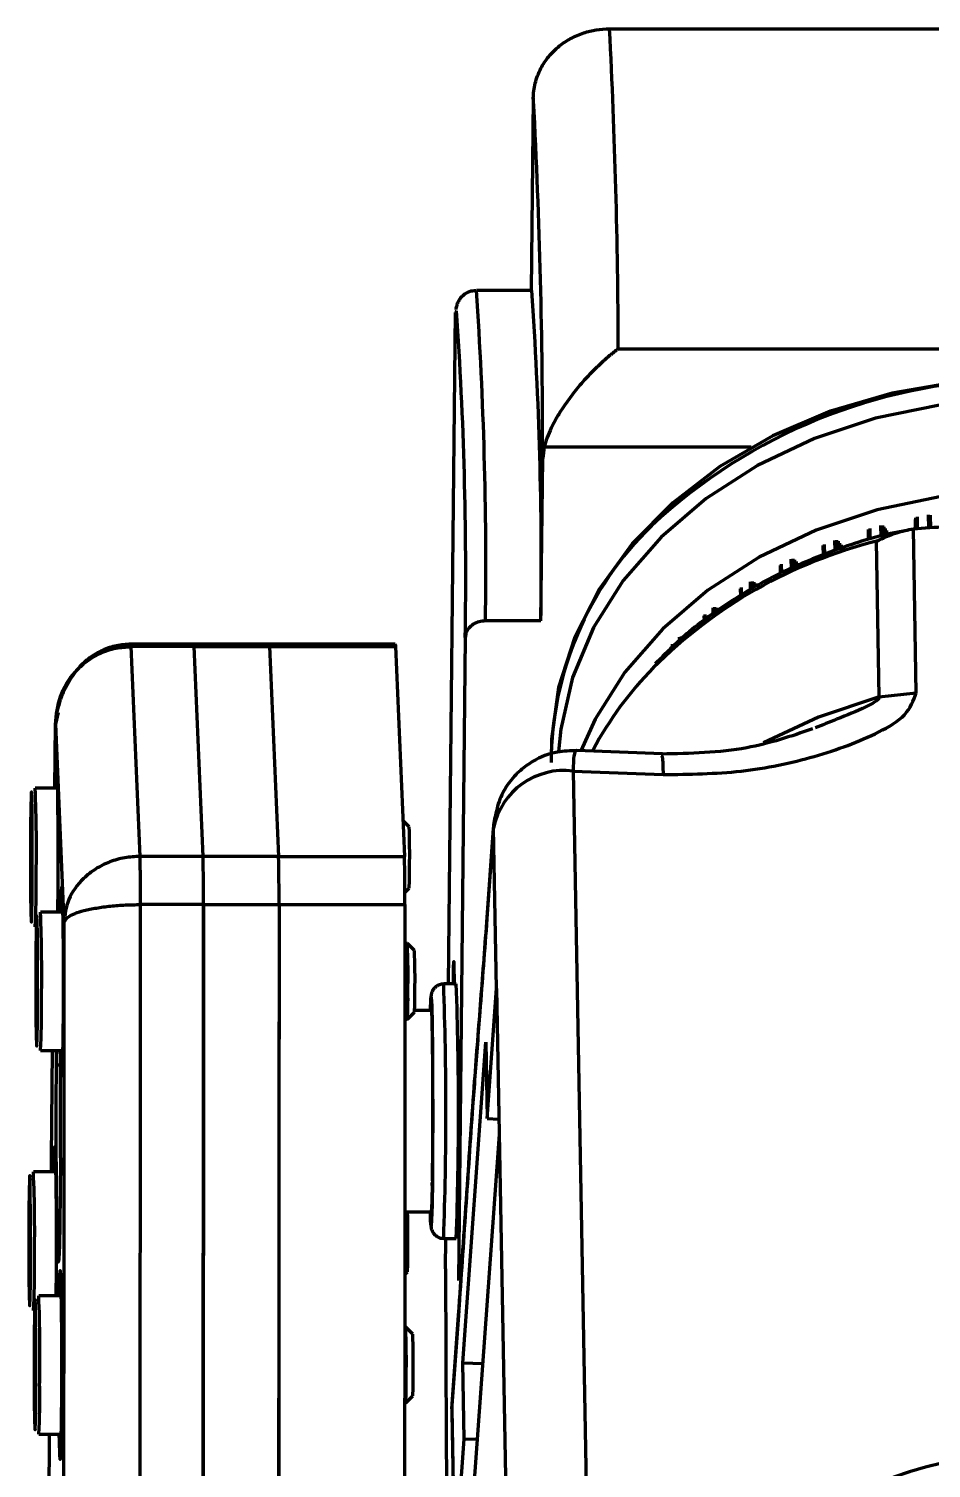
# Model space of a CAD drawing. Header units: millimetres. Extents: x -419 to 9215, y 1224 to 3301.
# Drawn here: x 316.5 to 352.3, y 3137.5 to 3194.6 of the extents above; entities that cross this region are included whole.
import ezdxf

# ---------------------------------------------------------------- set-up
doc = ezdxf.new("R2010")
doc.units = ezdxf.units.MM
doc.layers.add('Net 0.7', color=7, linetype='Continuous', lineweight=70)

msp = doc.modelspace()

# ---------------------------------------------------------------- linework, layer by layer
at = {"layer": 'Net 0.7', "color": 7, "linetype": 'Continuous', "lineweight": 70}
for p, q in [((339.525, 3194.649), (371.522, 3194.649)), ((336.496, 3191.89), (336.416, 3184.269)), ((336.438, 3184.269), (334.238, 3184.269)), ((333.126, 3156.744), (333.407, 3183.388)), ((339.869, 3181.951), (371.866, 3181.951)), ((336.924, 3178.043), (336.868, 3177.592)), ((336.8, 3171.152), (336.868, 3177.592)), ((350.303, 3174.495), (350.295, 3174.938)), ((350.379, 3174.518), (350.371, 3174.934)), ((351.675, 3174.812), (351.668, 3175.181)), ((351.693, 3174.813), (351.685, 3175.243)), ((351.755, 3174.817), (351.747, 3175.279)), ((352.2, 3174.843), (352.19, 3175.363)), ((352.275, 3174.848), (352.266, 3175.351)), ((348.477, 3173.953), (348.469, 3174.348)), ((348.553, 3173.984), (348.546, 3174.351)), ((349.808, 3174.351), (349.801, 3174.712)), ((349.817, 3174.353), (349.809, 3174.774)), ((349.873, 3174.37), (349.865, 3174.816)), ((350.433, 3174.533), (350.426, 3174.889)), ((350.478, 3174.546), (350.473, 3174.815)), ((350.538, 3174.564), (350.535, 3174.738)), ((351.703, 3168.296), (351.585, 3174.806)), ((348.016, 3173.761), (348.009, 3174.142)), ((348.067, 3173.782), (348.059, 3174.189)), ((348.613, 3174.001), (348.607, 3174.311)), ((348.668, 3174.017), (348.664, 3174.241)), ((348.739, 3174.038), (348.736, 3174.171)), ((348.819, 3174.062), (348.818, 3174.108)), ((350.23, 3168.133), (350.118, 3174.312)), ((346.314, 3173.04), (346.308, 3173.354)), ((346.358, 3173.065), (346.351, 3173.405)), ((346.743, 3173.23), (346.737, 3173.6)), ((346.819, 3173.261), (346.813, 3173.609)), ((346.884, 3173.288), (346.879, 3173.575)), ((346.949, 3173.315), (346.945, 3173.511)), ((347.029, 3173.349), (347.027, 3173.448)), ((345.125, 3172.373), (345.119, 3172.702)), ((345.199, 3172.414), (345.193, 3172.719)), ((345.268, 3172.453), (345.264, 3172.691)), ((345.341, 3172.494), (345.338, 3172.633)), ((344.732, 3172.152), (344.727, 3172.42)), ((344.768, 3172.173), (344.763, 3172.475)), ((343.64, 3171.411), (343.636, 3171.667)), ((343.711, 3171.463), (343.707, 3171.69)), ((343.784, 3171.517), (343.781, 3171.669)), ((336.8, 3171.152), (334.6, 3171.152)), ((343.289, 3171.153), (343.286, 3171.352)), ((343.318, 3171.174), (343.314, 3171.41)), ((333.793, 3170.489), (333.524, 3144.972)), ((342.308, 3170.373), (342.306, 3170.508)), ((342.376, 3170.437), (342.374, 3170.537)), ((323.016, 3170.227), (320.491, 3170.227)), ((320.882, 3161.804), (320.525, 3170.13)), ((323.025, 3170.13), (320.525, 3170.13)), ((326.016, 3170.227), (323.016, 3170.227)), ((323.382, 3161.804), (323.025, 3170.13)), ((323.025, 3170.13), (326.024, 3170.13)), ((331.015, 3170.227), (326.016, 3170.227)), ((326.024, 3170.13), (326.382, 3161.804)), ((326.024, 3170.13), (331.024, 3170.13)), ((331.024, 3170.13), (331.381, 3161.804)), ((342.024, 3170.101), (342.022, 3170.223)), ((350.23, 3168.133), (351.703, 3168.296)), ((317.625, 3167.517), (317.522, 3167.051)), ((317.497, 3164.515), (317.522, 3167.051)), ((317.522, 3167.051), (317.86, 3159.175)), ((341.628, 3165.871), (338.214, 3166.003)), ((338.084, 3165.193), (338.983, 3115.824)), ((338.084, 3165.193), (341.651, 3165.054)), ((317.604, 3164.515), (316.718, 3164.515)), ((316.575, 3163.172), (316.555, 3162.862)), ((316.575, 3163.172), (316.588, 3162.075)), ((331.567, 3162.985), (331.32, 3163.232)), ((334.65, 3159.199), (334.918, 3162.925)), ((334.921, 3163.056), (334.653, 3159.33)), ((335.034, 3156.565), (334.918, 3162.925)), ((316.555, 3162.862), (316.548, 3161.456)), ((316.579, 3162.862), (316.555, 3162.862)), ((316.582, 3160.669), (316.588, 3162.075)), ((323.382, 3161.804), (320.882, 3161.804)), ((326.382, 3161.804), (323.382, 3161.804)), ((326.382, 3161.804), (331.381, 3161.804)), ((316.562, 3160.359), (316.548, 3161.456)), ((316.586, 3161.456), (316.548, 3161.456)), ((316.582, 3160.669), (316.562, 3160.359)), ((331.399, 3160.378), (331.567, 3160.546)), ((317.815, 3159.597), (316.929, 3159.597)), ((323.401, 3159.893), (320.901, 3159.893)), ((323.401, 3159.893), (326.401, 3159.893)), ((326.401, 3159.893), (331.4, 3159.893)), ((331.498, 3158.347), (331.4, 3158.347)), ((331.778, 3158.067), (331.498, 3158.347)), ((316.766, 3157.944), (316.759, 3156.537)), ((316.786, 3158.254), (316.766, 3157.944)), ((316.79, 3157.944), (316.766, 3157.944)), ((316.786, 3158.254), (316.8, 3157.157)), ((333.343, 3157.543), (333.358, 3156.744)), ((316.793, 3155.75), (316.8, 3157.157)), ((333.438, 3156.744), (332.938, 3156.744)), ((333.335, 3156.744), (333.335, 3156.748)), ((316.773, 3155.441), (316.759, 3156.537)), ((316.797, 3156.537), (316.759, 3156.537)), ((334.662, 3151.399), (335.034, 3156.565)), ((335.034, 3156.565), (335.387, 3137.181)), ((316.793, 3155.75), (316.773, 3155.441)), ((331.498, 3155.347), (331.778, 3155.628)), ((332.447, 3155.694), (331.784, 3155.694)), ((331.399, 3155.347), (331.498, 3155.347)), ((333.693, 3141.713), (334.607, 3154.428)), ((334.607, 3154.428), (334.662, 3151.399)), ((316.929, 3154.097), (317.815, 3154.097)), ((317.561, 3153.538), (317.564, 3154.097)), ((334.662, 3151.399), (335.128, 3151.381)), ((335.139, 3150.768), (333.96, 3134.369)), ((317.535, 3149.29), (316.65, 3149.29)), ((332.487, 3149.657), (332.487, 3149.638)), ((332.479, 3148.843), (332.478, 3148.861)), ((332.478, 3148.861), (332.488, 3148.861)), ((316.487, 3147.637), (316.48, 3146.23)), ((316.507, 3147.947), (316.487, 3147.637)), ((316.51, 3147.637), (316.487, 3147.637)), ((316.507, 3147.947), (316.52, 3146.85)), ((331.395, 3147.694), (332.447, 3147.694)), ((316.514, 3145.443), (316.52, 3146.85)), ((332.938, 3146.644), (333.438, 3146.644)), ((333.006, 3145.441), (333.019, 3146.644)), ((316.494, 3145.134), (316.48, 3146.23)), ((316.517, 3146.23), (316.48, 3146.23)), ((316.514, 3145.443), (316.494, 3145.134)), ((331.393, 3145.214), (331.499, 3145.321)), ((317.747, 3144.372), (316.861, 3144.372)), ((333.261, 3139.879), (333.529, 3143.605)), ((333.535, 3143.777), (333.264, 3140.011)), ((316.718, 3143.028), (316.698, 3142.719)), ((316.718, 3143.028), (316.731, 3141.932)), ((331.429, 3143.122), (331.391, 3143.122)), ((331.71, 3142.841), (331.43, 3143.122)), ((316.698, 3142.719), (316.691, 3141.312)), ((316.721, 3142.719), (316.698, 3142.719)), ((316.725, 3140.525), (316.731, 3141.932)), ((316.705, 3140.215), (316.691, 3141.312)), ((316.729, 3141.312), (316.691, 3141.312)), ((333.748, 3138.684), (333.693, 3141.713)), ((333.693, 3141.713), (334.486, 3141.682)), ((316.725, 3140.525), (316.705, 3140.215)), ((331.387, 3140.122), (331.429, 3140.122)), ((331.43, 3140.122), (331.71, 3140.402)), ((333.261, 3139.879), (333.256, 3139.708)), ((333.256, 3139.708), (334.155, 3090.335)), ((333.261, 3139.879), (333.377, 3133.518)), ((316.861, 3138.872), (317.747, 3138.872)), ((333.377, 3133.518), (333.748, 3138.684)), ((334.269, 3138.664), (333.748, 3138.684))]:
    msp.add_line(p, q, dxfattribs=at)
at = {"layer": 'Net 0.7', "color": 8, "linetype": 'Continuous', "lineweight": 70}
for p, q in [((336.508, 3191.791), (336.496, 3191.89)), ((333.448, 3183.461), (333.407, 3183.388)), ((345.15, 3178.043), (336.924, 3178.043)), ((320.525, 3170.13), (320.516, 3170.227)), ((333.335, 3156.748), (333.358, 3156.748)), ((317.561, 3153.538), (317.719, 3153.538)), ((332.479, 3148.843), (332.487, 3148.843))]:
    msp.add_line(p, q, dxfattribs=at)
at = {"layer": 'Net 0.7', "color": 7, "linetype": 'Continuous', "lineweight": 70, "flags": 128}
for points in [[(369.63, 3175.921), (367.775, 3177.348), (365.686, 3178.553), (363.405, 3179.514), (360.975, 3180.212), (358.444, 3180.634), (355.86, 3180.77), (353.275, 3180.619), (350.738, 3180.183), (348.3, 3179.471), (346.007, 3178.497), (343.904, 3177.279), (342.031, 3175.842), (340.427, 3174.213), (339.121, 3172.424), (338.139, 3170.51), (337.5, 3168.509), (337.216, 3166.458), (337.204, 3165.657)], [(374.087, 3165.723), (374.083, 3165.901), (373.826, 3167.972), (373.2, 3169.991), (372.218, 3171.915), (370.899, 3173.706), (369.272, 3175.327), (367.369, 3176.745), (365.229, 3177.93), (362.895, 3178.859), (360.417, 3179.512), (357.843, 3179.877), (355.227, 3179.946), (352.623, 3179.716), (350.083, 3179.194), (347.66, 3178.39), (345.403, 3177.32), (343.358, 3176.005), (341.567, 3174.474), (340.067, 3172.757), (338.888, 3170.889), (338.054, 3168.909), (337.584, 3166.857), (337.494, 3165.95)], [(373.871, 3164.432), (373.266, 3166.356), (372.284, 3168.281), (370.966, 3170.072), (369.338, 3171.692), (367.435, 3173.11), (365.295, 3174.295), (362.962, 3175.224), (360.483, 3175.878), (357.909, 3176.243), (355.294, 3176.311), (352.689, 3176.082), (350.149, 3175.56), (347.726, 3174.755), (345.469, 3173.685), (343.424, 3172.371), (341.633, 3170.839), (340.133, 3169.122), (338.954, 3167.255), (338.379, 3165.997)], [(323.025, 3170.13), (323.02, 3170.203), (323.016, 3170.227)], [(323.016, 3170.227), (323.02, 3170.203), (323.025, 3170.13)], [(326.024, 3170.13), (326.02, 3170.203), (326.016, 3170.227)], [(326.016, 3170.227), (326.02, 3170.203), (326.024, 3170.13)], [(331.015, 3170.227), (331.019, 3170.203), (331.024, 3170.13)], [(317.533, 3164.515), (317.538, 3164.796), (317.552, 3165.33), (317.568, 3165.515), (317.584, 3165.334), (317.599, 3164.803), (317.61, 3163.975), (317.618, 3162.93), (317.62, 3161.772), (317.618, 3160.613), (317.611, 3159.597)], [(316.603, 3160.966), (316.604, 3161.914), (316.601, 3162.842), (316.594, 3163.624), (316.583, 3164.155), (316.57, 3164.364), (316.557, 3164.221), (316.545, 3163.747), (316.537, 3163.006), (316.533, 3162.096), (316.533, 3161.143), (316.539, 3160.273), (316.548, 3159.605), (316.561, 3159.228), (316.574, 3159.194), (316.586, 3159.508), (316.596, 3160.126), (316.603, 3160.966)], [(317.744, 3159.597), (317.749, 3159.877), (317.763, 3160.412), (317.779, 3160.597), (317.795, 3160.416), (317.81, 3159.885), (317.821, 3159.056), (317.829, 3158.012), (317.831, 3156.854), (317.829, 3155.694), (317.821, 3154.648), (317.81, 3153.817), (317.796, 3153.283), (317.779, 3153.097), (317.763, 3153.279), (317.749, 3153.81), (317.744, 3154.097)], [(320.839, 3115.938), (320.853, 3121.373), (320.866, 3126.831), (320.876, 3132.309), (320.885, 3137.805), (320.892, 3143.315), (320.897, 3148.835), (320.9, 3154.362), (320.901, 3159.893)], [(323.401, 3159.893), (323.398, 3150.602), (323.389, 3141.329), (323.376, 3132.089), (323.357, 3122.897), (323.332, 3113.769), (323.303, 3104.721), (323.268, 3095.767), (323.229, 3086.924), (323.184, 3078.205), (323.135, 3069.626), (323.133, 3069.425)], [(323.339, 3115.938), (323.353, 3121.373), (323.365, 3126.831), (323.376, 3132.309), (323.385, 3137.805), (323.392, 3143.315), (323.397, 3148.835), (323.4, 3154.362), (323.401, 3159.893)], [(326.401, 3159.893), (326.398, 3150.602), (326.389, 3141.329), (326.375, 3132.089), (326.356, 3122.897), (326.332, 3113.769), (326.303, 3104.721), (326.268, 3095.767), (326.229, 3086.924), (326.184, 3078.205), (326.134, 3069.626), (326.08, 3061.201), (326.021, 3052.945), (325.957, 3044.87), (325.889, 3036.992), (325.816, 3029.323)], [(326.401, 3159.893), (326.4, 3156.327), (326.399, 3152.763), (326.397, 3149.201), (326.394, 3145.642), (326.39, 3142.086), (326.385, 3138.535), (326.38, 3134.99), (326.374, 3131.451)], [(331.4, 3159.893), (331.4, 3156.327), (331.398, 3152.763), (331.396, 3149.201), (331.393, 3145.642), (331.389, 3142.086), (331.385, 3138.535), (331.38, 3134.99), (331.374, 3131.451)], [(316.814, 3156.048), (316.815, 3156.996), (316.812, 3157.923), (316.805, 3158.706), (316.794, 3159.237), (316.781, 3159.446), (316.768, 3159.303), (316.756, 3158.829), (316.748, 3158.087), (316.744, 3157.178), (316.744, 3156.224), (316.75, 3155.354), (316.759, 3154.686), (316.772, 3154.31), (316.785, 3154.276), (316.797, 3154.59), (316.807, 3155.208), (316.814, 3156.048)], [(317.86, 3159.175), (317.859, 3154.054), (317.856, 3148.936), (317.851, 3143.825), (317.845, 3138.723), (317.837, 3133.632), (317.827, 3128.556), (317.816, 3123.497), (317.804, 3118.458)], [(333.335, 3156.748), (333.333, 3156.894), (333.332, 3157.078), (333.332, 3157.273), (333.333, 3157.448), (333.335, 3157.577), (333.338, 3157.641), (333.341, 3157.629), (333.343, 3157.543)], [(332.43, 3155.694), (332.43, 3155.696), (332.448, 3155.686), (332.465, 3155.267), (332.479, 3154.482), (332.489, 3153.41), (332.494, 3152.163), (332.493, 3150.868), (332.487, 3149.657)], [(317.364, 3149.29), (317.368, 3149.825), (317.404, 3154.097)], [(317.719, 3149.849), (317.71, 3148.434), (317.696, 3147.242), (317.678, 3146.352), (317.657, 3145.827), (317.636, 3145.701), (317.614, 3145.984), (317.595, 3146.656), (317.578, 3147.671), (317.566, 3148.961), (317.558, 3150.436), (317.557, 3151.997), (317.561, 3153.538)], [(317.465, 3149.29), (317.47, 3149.57), (317.484, 3150.105), (317.5, 3150.29), (317.516, 3150.109), (317.531, 3149.578), (317.542, 3148.75), (317.55, 3147.705), (317.552, 3146.547), (317.55, 3145.387), (317.543, 3144.372)], [(316.535, 3145.741), (316.536, 3146.689), (316.533, 3147.616), (316.525, 3148.399), (316.514, 3148.93), (316.502, 3149.139), (316.488, 3148.996), (316.477, 3148.522), (316.469, 3147.78), (316.464, 3146.871), (316.465, 3145.917), (316.471, 3145.047), (316.48, 3144.379), (316.492, 3144.003), (316.506, 3143.969), (316.518, 3144.283), (316.528, 3144.901), (316.535, 3145.741)], [(332.478, 3148.861), (332.464, 3148.092), (332.447, 3147.691), (332.43, 3147.694)], [(332.489, 3148.937), (332.488, 3148.866), (332.486, 3148.808), (332.485, 3148.767), (332.484, 3148.745), (332.483, 3148.741), (332.481, 3148.757), (332.48, 3148.791), (332.479, 3148.843)], [(317.676, 3144.372), (317.681, 3144.652), (317.695, 3145.186), (317.711, 3145.372), (317.727, 3145.19), (317.742, 3144.659), (317.753, 3143.831), (317.761, 3142.787), (317.763, 3141.628), (317.761, 3140.469), (317.753, 3139.423), (317.742, 3138.592), (317.727, 3138.057), (317.711, 3137.872), (317.695, 3138.053), (317.681, 3138.584), (317.676, 3138.872)], [(333.006, 3145.441), (333.019, 3141.994), (333.036, 3138.669), (333.059, 3135.508), (333.087, 3132.55), (333.119, 3129.832), (333.155, 3127.389), (333.194, 3125.252), (333.237, 3123.446), (333.282, 3121.995)], [(316.746, 3140.823), (316.747, 3141.77), (316.744, 3142.698), (316.736, 3143.48), (316.725, 3144.012), (316.713, 3144.22), (316.699, 3144.078), (316.688, 3143.604), (316.68, 3142.862), (316.676, 3141.953), (316.676, 3140.999), (316.682, 3140.129), (316.691, 3139.461), (316.703, 3139.085), (316.717, 3139.051), (316.729, 3139.364), (316.739, 3139.983), (316.746, 3140.823)], [(317.261, 3135.265), (317.268, 3136.278), (317.286, 3138.872)]]:
    msp.add_lwpolyline(points, dxfattribs=at)
at = {"layer": 'Net 0.7', "color": 8, "linetype": 'Continuous', "lineweight": 70, "flags": 128}
for points in [[(350.23, 3168.133), (347.819, 3167.335), (345.632, 3166.311)], [(332.408, 3155.694), (332.426, 3156.15), (332.445, 3156.221), (332.463, 3155.88), (332.479, 3155.157), (332.492, 3154.118), (332.499, 3152.858), (332.501, 3151.492), (332.498, 3150.144), (332.489, 3148.937)], [(332.489, 3148.937), (332.475, 3147.982), (332.458, 3147.366), (332.439, 3147.144), (332.42, 3147.337), (332.408, 3147.694)]]:
    msp.add_lwpolyline(points, dxfattribs=at)
at = {"layer": 'Net 0.7', "color": 7, "linetype": 'Continuous', "lineweight": 70}
for centre, radius, start, end in [((77.818, 3181.203), 262.052, 0.16367, 2.94129), ((64.328, 3177.79), 272.54, 359.95847, 2.94468), ((174.987, 3173.248), 161.827, 359.25784, 3.90508), ((181.668, 3172.926), 152.145, 359.08193, 3.9705), ((350.337, 3165.502), 13.131, 134.1594, 179.851), ((351.555, 3159.201), 14.414, 135.5786, 151.6796), ((337.715, 3162.364), 2.853, 82.5604, 168.6604), ((259.945, 3162.145), 56.823, 358.7651, 2.3911), ((303.891, 3161.912), 27.697, 358.9204, 2.219), ((258.64, 3160.198), 64.762, 359.72989, 1.42117), ((261.639, 3160.198), 64.762, 359.72989, 1.42117), ((266.639, 3160.198), 64.762, 359.72989, 1.42117), ((321.386, 3161.16), 10.199, 356.5515, 1.2978), ((292.385, 3160.432), 24.375, 356.6694, 1.1485), ((260.156, 3157.226), 56.823, 358.7651, 2.3911), ((298.132, 3157.03), 33.391, 358.8952, 2.2609), ((304.102, 3156.994), 27.697, 358.9204, 2.219), ((187.604, 3151.694), 145.922, 358.01674, 1.98326), ((319.41, 3156.097), 12.111, 356.4503, 1.3676), ((321.597, 3156.241), 10.199, 356.5515, 1.2978), ((292.596, 3155.513), 24.375, 356.6694, 1.1485), ((-96.888, 3151.686), 414.611, 359.74611, 0.33314), ((259.876, 3146.919), 56.823, 358.7651, 2.3911), ((303.499, 3149.233), 28.991, 359.4152, 0.8), ((281.324, 3146.581), 50.192, 359.525, 1.2698), ((321.318, 3145.934), 10.199, 356.5515, 1.2978), ((292.317, 3145.206), 24.375, 356.6694, 1.1485), ((260.087, 3142.001), 56.823, 358.7651, 2.3911), ((298.064, 3141.805), 33.391, 358.8952, 2.2609), ((304.034, 3141.769), 27.697, 358.9204, 2.219), ((321.529, 3141.016), 10.199, 356.5515, 1.2978), ((292.528, 3140.288), 24.375, 356.6694, 1.1485), ((319.341, 3140.872), 12.111, 356.4503, 1.3676)]:
    msp.add_arc(centre, radius, start, end, dxfattribs=at)
at = {"layer": 'Net 0.7', "color": 8, "linetype": 'Continuous', "lineweight": 70}
for centre, radius, start, end in [((173.015, 3173.251), 161.598, 359.25549, 3.9093), ((355.91, 3159.186), 21.548, 50.4456, 133.0888), ((354.757, 3155.808), 19.076, 104.0747, 135.0325), ((187.11, 3151.694), 145.915, 358.01643, 1.98313)]:
    msp.add_arc(centre, radius, start, end, dxfattribs=at)
for centre, major_axis, ratio, start_param, end_param in [((338.854, 3161.975), (-0.648, 4.027), 0.103553, 6.276415, 6.911955), ((338.854, 3161.975), (3.851, -1.455), 0.560248, 3.306999, 3.361469), ((337.311, 3140.518), (4.014, 0.931), 0.579515, 2.964359, 3.018829)]:
    msp.add_ellipse(centre, major_axis=major_axis, ratio=ratio, start_param=start_param, end_param=end_param, dxfattribs=at)
at = {"layer": 'Net 0.7', "color": 7, "linetype": 'Continuous', "lineweight": 70}
for centre, major_axis, ratio, start_param, end_param in [((338.854, 3161.975), (3.851, -1.455), 0.560248, 3.165516, 3.306999), ((357.78, 3124.476), (15.767, -3.025), 0.848786, 0.367121, 3.128609)]:
    msp.add_ellipse(centre, major_axis=major_axis, ratio=ratio, start_param=start_param, end_param=end_param, dxfattribs=at)
for points, knots in [([(336.496, 3191.89), (336.501, 3191.99), (336.509, 3192.19), (336.567, 3192.491), (336.66, 3192.791), (336.823, 3193.152), (337.041, 3193.481), (337.304, 3193.769), (337.584, 3194.018), (337.897, 3194.225), (338.229, 3194.387), (338.564, 3194.514), (338.996, 3194.625), (339.347, 3194.641), (339.525, 3194.649)], [0, 0, 0, 0, 0.07381, 0.148261, 0.224842, 0.302214, 0.431129, 0.497769, 0.565117, 0.677179, 0.735184, 0.793819, 0.894917, 1, 1, 1, 1]), ([(334.216, 3184.253), (334.123, 3184.247), (333.933, 3184.235), (333.71, 3184.085), (333.569, 3183.925), (333.489, 3183.778), (333.438, 3183.63), (333.425, 3183.561), (333.417, 3183.514)], [0, 0, 0, 0, 0.1088944, 0.2242208, 0.3308503, 0.4479833, 0.6235098, 1, 1, 1, 1]), ([(339.869, 3181.951), (339.867, 3181.949), (339.753, 3181.864), (339.526, 3181.683), (339.189, 3181.387), (338.851, 3181.06), (338.474, 3180.659), (338.142, 3180.262), (337.858, 3179.884), (337.636, 3179.562), (337.413, 3179.202), (337.205, 3178.811), (337.03, 3178.416), (336.96, 3178.169), (336.924, 3178.043)], [0, 0, 0, 0, 0.002161, 0.094817, 0.188145, 0.283721, 0.380144, 0.513487, 0.581671, 0.650378, 0.736549, 0.824364, 0.910744, 1, 1, 1, 1]), ([(351.392, 3174.749), (351.203, 3174.717), (350.221, 3174.551), (348.525, 3174.007), (346.353, 3173.12), (344.357, 3171.987), (342.655, 3170.768), (341.742, 3169.852), (341.339, 3169.447)], [0, 0, 0, 0, 0.047528, 0.246312, 0.445139, 0.64398, 0.842778, 1, 1, 1, 1]), ([(350.118, 3174.312), (350.384, 3174.438), (350.86, 3174.664), (351.363, 3174.763), (351.585, 3174.806)], [0, 0, 0, 0, 0.560161, 1, 1, 1, 1]), ([(351.585, 3174.806), (352.018, 3174.841), (352.885, 3174.911), (353.772, 3174.875), (354.216, 3174.857)], [0, 0, 0, 0, 0.499082, 1, 1, 1, 1]), ([(334.6, 3171.152), (334.513, 3171.145), (334.338, 3171.131), (334.103, 3171.023), (333.921, 3170.864), (333.813, 3170.676), (333.799, 3170.546), (333.793, 3170.489)], [0, 0, 0, 0, 0.204152, 0.408183, 0.615617, 0.830757, 1, 1, 1, 1]), ([(317.522, 3167.051), (317.561, 3167.425), (317.639, 3168.179), (318.166, 3169.022), (318.758, 3169.569), (319.31, 3169.89), (319.91, 3170.093), (320.322, 3170.118), (320.525, 3170.13)], [0, 0, 0, 0, 0.235278, 0.473462, 0.605189, 0.741203, 0.87271, 1, 1, 1, 1]), ([(320.516, 3170.227), (320.326, 3170.215), (319.938, 3170.19), (319.378, 3170.001), (318.868, 3169.7), (318.311, 3169.186), (317.921, 3168.554), (317.672, 3167.911), (317.603, 3167.624), (317.568, 3167.48)], [0, 0, 0, 0, 0.129003, 0.263568, 0.398236, 0.529909, 0.772683, 0.88603, 1, 1, 1, 1]), ([(341.651, 3165.054), (342.693, 3165.068), (344.782, 3165.095), (347.708, 3165.721), (349.857, 3166.513), (351.359, 3167.375), (351.589, 3167.99), (351.703, 3168.296)], [0, 0, 0, 0, 0.24995, 0.5008809, 0.7511979, 0.8765592, 1, 1, 1, 1]), ([(347.587, 3166.866), (346.73, 3166.575), (344.84, 3165.935), (342.73, 3165.891), (341.577, 3165.867)], [0, 0, 0, 0, 0.453746, 1, 1, 1, 1]), ([(338.214, 3166.003), (337.958, 3165.996), (337.36, 3165.978), (336.589, 3165.677), (335.954, 3165.223), (335.497, 3164.717), (335.126, 3164.077), (335.024, 3163.587), (334.971, 3163.335)], [0, 0, 0, 0, 0.167446, 0.392196, 0.5265, 0.673845, 0.832431, 1, 1, 1, 1]), ([(320.882, 3161.804), (320.679, 3161.794), (320.267, 3161.773), (319.665, 3161.599), (319.106, 3161.322), (318.506, 3160.848), (317.98, 3160.125), (317.899, 3159.487), (317.86, 3159.175)], [0, 0, 0, 0, 0.127367, 0.258891, 0.39486, 0.530563, 0.769796, 1, 1, 1, 1]), ([(317.86, 3159.175), (317.902, 3159.259), (317.987, 3159.432), (318.521, 3159.632), (319.13, 3159.761), (319.696, 3159.836), (320.293, 3159.884), (320.701, 3159.89), (320.901, 3159.893)], [0, 0, 0, 0, 0.2302, 0.469454, 0.609182, 0.744009, 0.874188, 1, 1, 1, 1]), ([(333.529, 3143.605), (333.632, 3145.128), (333.839, 3148.172), (334.127, 3152.44), (334.401, 3155.887), (334.567, 3158.095), (334.65, 3159.199)], [0, 0, 0, 0, 0.279953, 0.559955, 0.7800826, 1, 1, 1, 1]), ([(334.653, 3159.326), (334.56, 3158.097), (334.402, 3156.028), (334.243, 3153.931), (334.179, 3153.08)], [0, 0, 0, 0, 0.594509, 1, 1, 1, 1]), ([(332.939, 3156.735), (332.908, 3156.737), (332.821, 3156.742), (332.695, 3156.688), (332.583, 3156.604), (332.512, 3156.513), (332.473, 3156.434), (332.454, 3156.375), (332.442, 3156.328), (332.433, 3156.271), (332.424, 3156.156), (332.415, 3156.008), (332.41, 3155.739), (332.409, 3155.694)], [0, 0, 0, 0, 0.033855, 0.09524, 0.145227, 0.188015, 0.224056, 0.254311, 0.287662, 0.342364, 0.483308, 0.912679, 1, 1, 1, 1]), ([(334.179, 3153.08), (334.148, 3152.679), (334.023, 3151.035), (333.81, 3147.785), (333.624, 3145.08), (333.532, 3143.734)], [0, 0, 0, 0, 0.13961, 0.571553, 1, 1, 1, 1]), ([(332.409, 3147.694), (332.41, 3147.646), (332.416, 3147.371), (332.424, 3147.227), (332.434, 3147.11), (332.443, 3147.053), (332.459, 3146.992), (332.493, 3146.907), (332.564, 3146.801), (332.686, 3146.703), (332.821, 3146.645), (332.909, 3146.65), (332.938, 3146.652)], [0, 0, 0, 0, 0.093361, 0.534275, 0.660391, 0.720721, 0.75892, 0.795652, 0.845202, 0.903394, 0.9684, 1, 1, 1, 1])]:
    msp.add_open_spline(points, degree=3, knots=knots, dxfattribs=at)
at = {"layer": 'Net 0.7', "color": 8, "linetype": 'Continuous', "lineweight": 70}
for points, knots in [([(350.23, 3168.133), (350.229, 3168.121), (350.225, 3168.097), (350.187, 3168.038), (350.03, 3167.906), (349.473, 3167.623), (348.649, 3167.291), (347.97, 3167.018), (347.685, 3166.903)], [0, 0, 0, 0, 0.019147, 0.040305, 0.092961, 0.25461, 0.687769, 1, 1, 1, 1]), ([(341.575, 3165.803), (341.59, 3165.807), (341.628, 3165.818), (341.642, 3165.342), (341.651, 3165.054)], [0, 0, 0, 0, 0.3958, 1, 1, 1, 1])]:
    msp.add_open_spline(points, degree=3, knots=knots, dxfattribs=at)
at = {"layer": 'Net 0.7', "color": 7, "linetype": 'Continuous', "lineweight": 70}
msp.add_open_spline([(320.901, 3159.893), (320.901, 3160.104), (320.9, 3160.525), (320.896, 3161.092), (320.89, 3161.555), (320.885, 3161.721), (320.882, 3161.804)], degree=3, dxfattribs=at)

doc.saveas('drawing.dxf')
